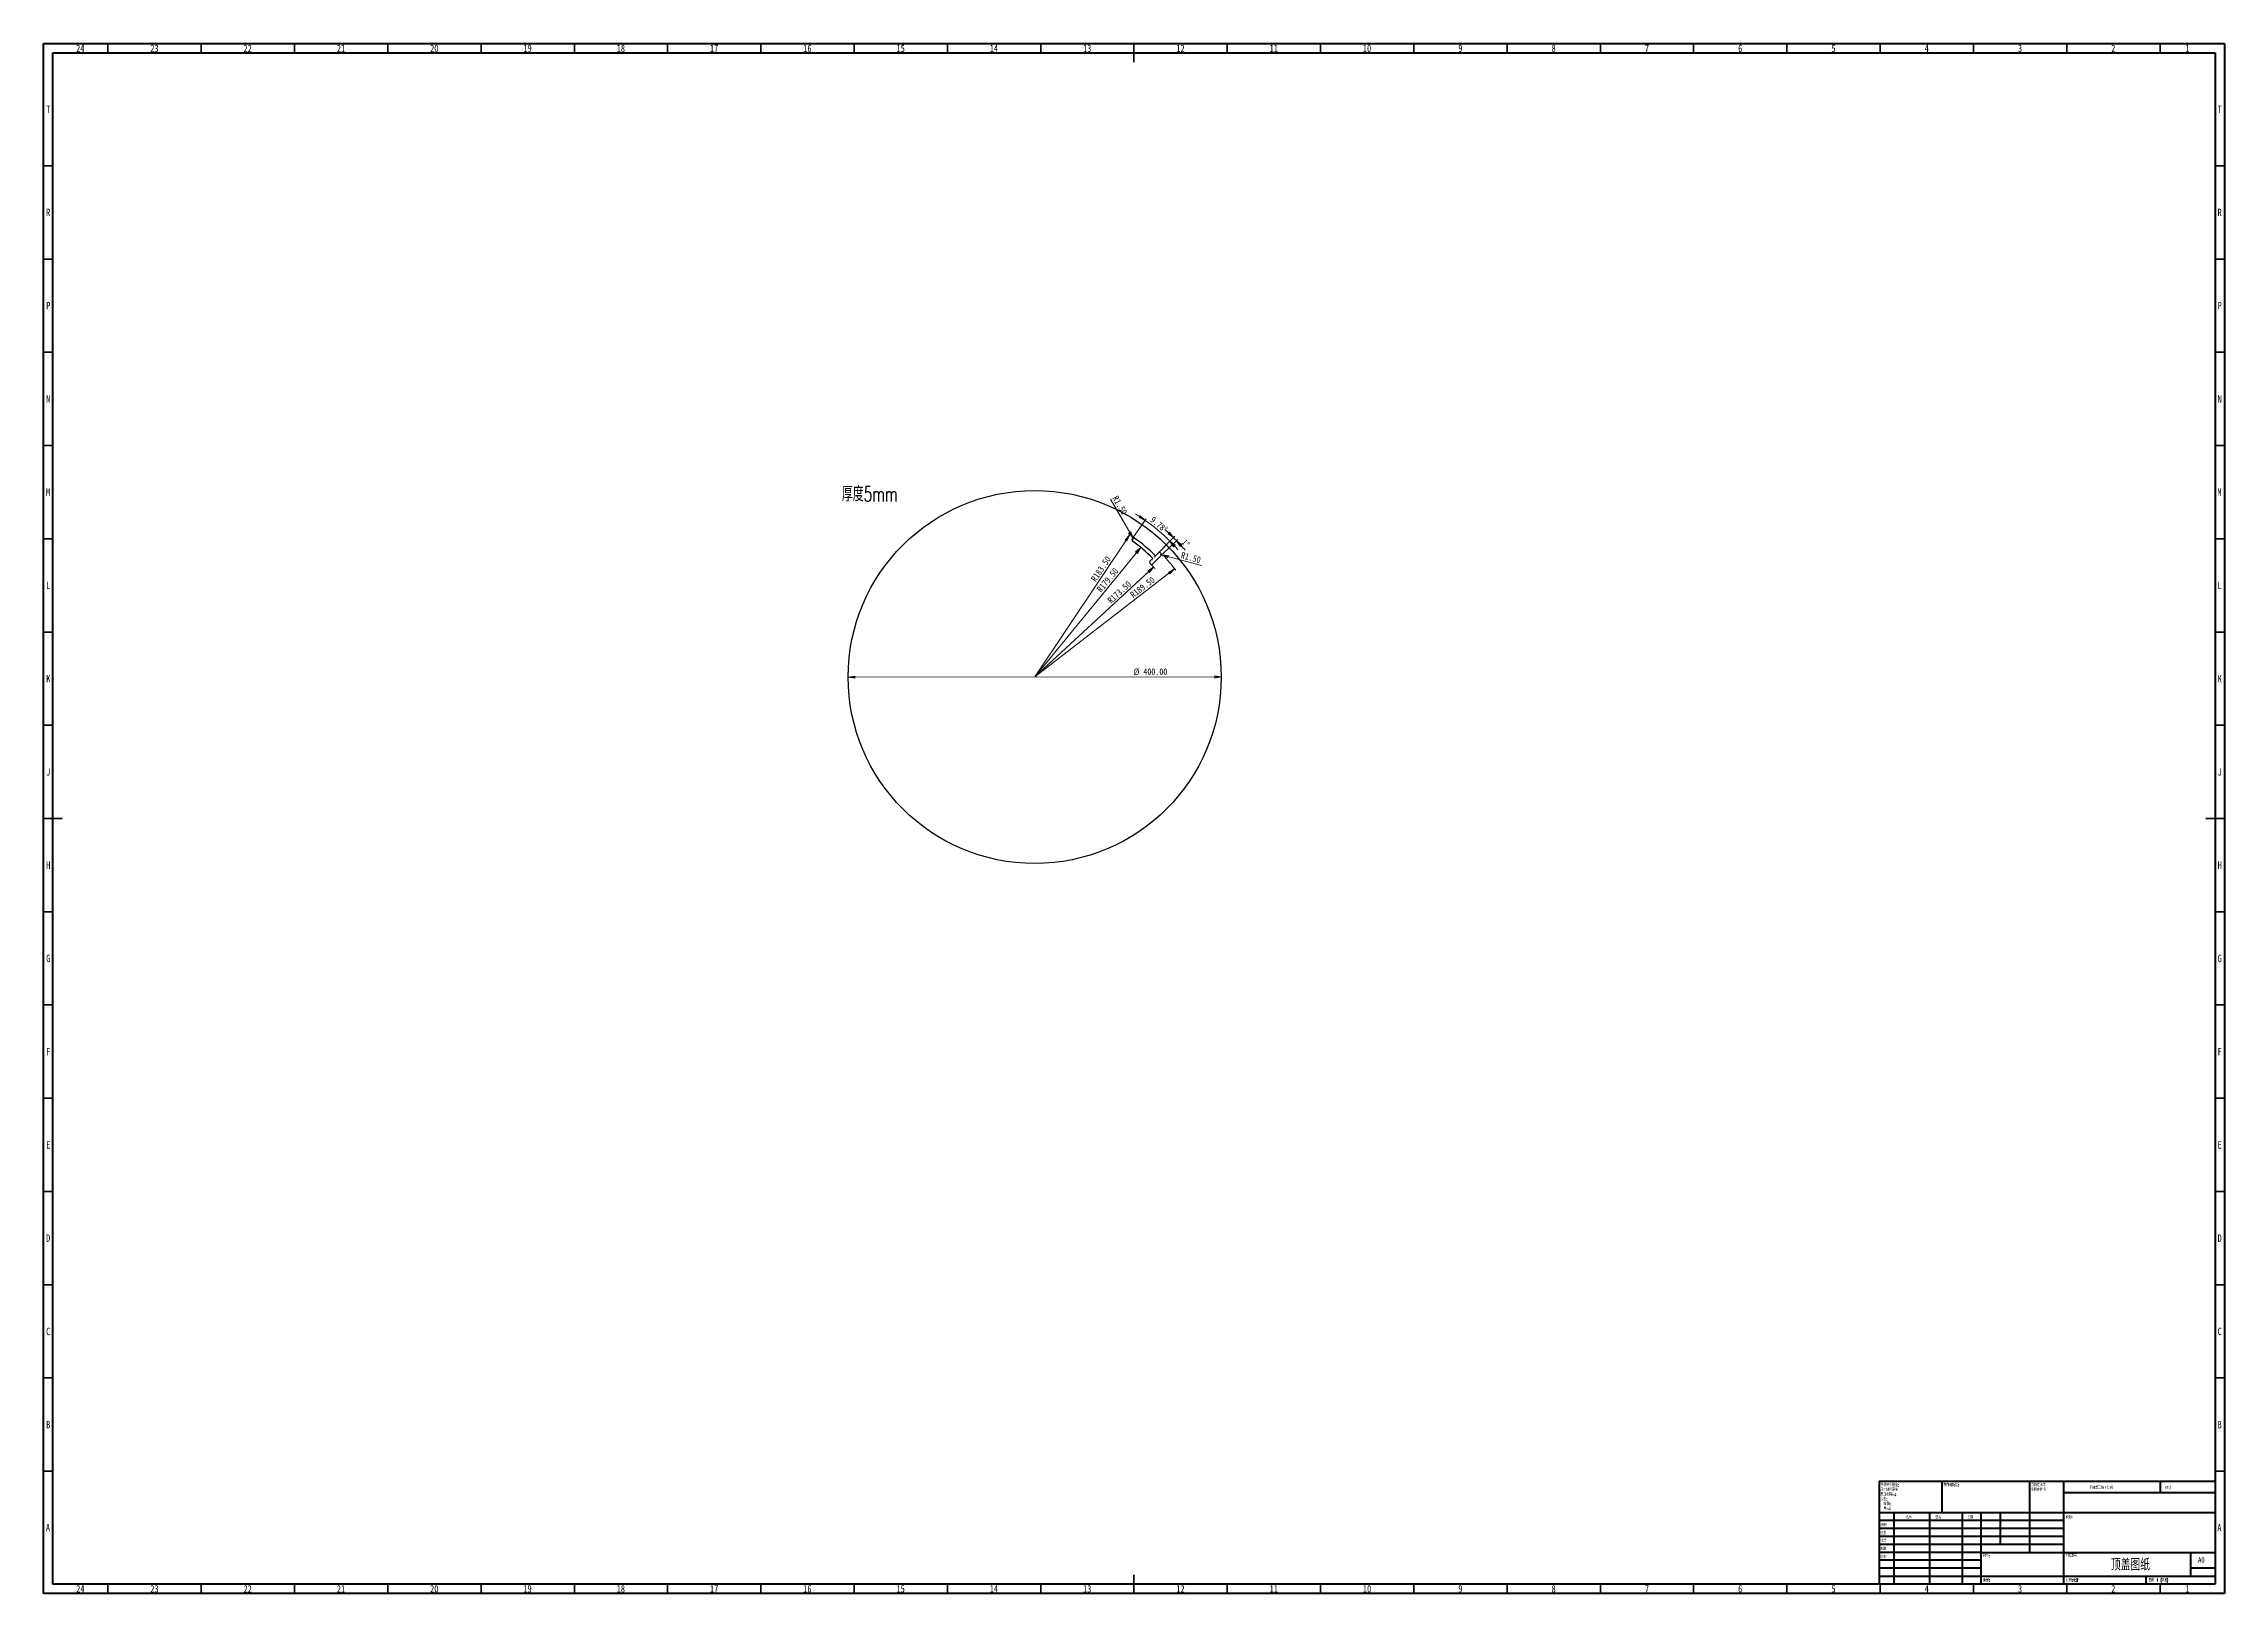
# Model space of a CAD drawing. Header units: millimetres. Extents: x 15 to 1184, y 5 to 836.
import ezdxf

# ---------------------------------------------------------------- set-up
doc = ezdxf.new("R2010")
doc.units = ezdxf.units.MM
doc.styles.add('SLDTEXTSTYLE0', font='TXT', dxfattribs={"width": 0.75})
doc.styles.add('SLDTEXTSTYLE1', font='TXT', dxfattribs={"width": 0.75, "bigfont": 'bigfont'})
doc.styles.add('SLDTEXTSTYLE2', font='TXT', dxfattribs={"width": 0.694444, "bigfont": 'bigfont'})
doc.styles.add('SLDTEXTSTYLE3', font='TXT', dxfattribs={"width": 0.663, "bigfont": 'bigfont'})
doc.dimstyles.new('SLDDIMSTYLE0', dxfattribs={"dimtxt": 3.5, "dimasz": 3.556, "dimexe": 0, "dimexo": 0.0625, "dimgap": 0.875, "dimtad": 1, "dimlfac": 2, "dimrnd": 1e-09, "dimzin": 4, "dimdsep": 46, "dimtxsty": 'SLDTEXTSTYLE0', "dimblk1": 'CLOSED', "dimblk2": 'CLOSED', "dimsah": 1, "dimcen": 0, "dimadec": 0, "dimazin": 1, "dimtfac": 1, "dimtmove": 0, "dimatfit": 3, "dimldrblk": 'CLOSED', "dimfxl": 1, "dimfrac": 2, "dimtolj": 1, "dimtzin": 12, "dimarcsym": 0})
doc.dimstyles.new('SLDDIMSTYLE1', dxfattribs={"dimtxt": 3.5, "dimasz": 3.556, "dimexe": 0, "dimexo": 0.0625, "dimgap": 0.875, "dimtad": 1, "dimlfac": 2, "dimrnd": 1e-09, "dimzin": 4, "dimdsep": 46, "dimtxsty": 'SLDTEXTSTYLE0', "dimblk1": 'CLOSED', "dimblk2": 'CLOSED', "dimsah": 1, "dimcen": 0, "dimadec": 0, "dimazin": 1, "dimtfac": 1, "dimtofl": 0, "dimtmove": 0, "dimatfit": 3, "dimldrblk": 'CLOSED', "dimfxl": 1, "dimfrac": 2, "dimtolj": 1, "dimtzin": 12, "dimarcsym": 0})
doc.dimstyles.new('SLDDIMSTYLE2', dxfattribs={"dimtxt": 3.5, "dimasz": 3.556, "dimexe": 0, "dimexo": 0.0625, "dimgap": 0.875, "dimtad": 1, "dimdec": 4, "dimlfac": 2, "dimzin": 12, "dimdsep": 46, "dimtxsty": 'SLDTEXTSTYLE0', "dimblk1": 'CLOSED', "dimblk2": 'CLOSED', "dimsah": 1, "dimcen": 0.09, "dimazin": 3, "dimtfac": 1, "dimtofl": 0, "dimtmove": 0, "dimatfit": 3, "dimldrblk": 'CLOSED', "dimfxl": 1, "dimfrac": 2, "dimtolj": 1, "dimtzin": 12, "dimarcsym": 0})

# ---------------------------------------------------------------- blocks, each defined once
blk = doc.blocks.new('SW_NOTE_0')
at = {"color": 0, "linetype": 'Continuous', "lineweight": 0, "char_height": 1.5, "attachment_point": 1, "style": 'SLDTEXTSTYLE1'}
for s, insert in [('除非另外指定:', (0, 1.9)), ('尺寸使用毫米', (0, -0.6)), ('表面粗糙度:', (0, -3.1)), ('公差:', (0, -5.6)), ('线性:', (1.7, -8.1)), ('角度:', (1.7, -10.6))]:
    blk.add_mtext(s, dxfattribs=dict(at, insert=insert))
blk = doc.blocks.new('SW_NOTE_0_1')
at = {"color": 0, "linetype": 'Continuous', "lineweight": 0, "char_height": 1.5, "attachment_point": 1, "style": 'SLDTEXTSTYLE1'}
for s, insert in [('将锐边清除', (0, 1.9)), ('毛刺并折断', (0, -0.6))]:
    blk.add_mtext(s, dxfattribs=dict(at, insert=insert))
blk = doc.blocks.new('_Closed')
at = {"color": 0, "linetype": 'ByBlock', "lineweight": -2}
for p, q in [((-1, 0.166667), (0, 0)), ((-1, 0.166667), (-1, -0.166667)), ((0, 0), (-1, -0.166667)), ((0, 0), (-1, 0))]:
    blk.add_line(p, q, dxfattribs=at)
blk = doc.blocks.new('_D')
at = {"color": 7, "linetype": 'Continuous', "lineweight": 0}
blk.add_line((646.3, 496.4), (446.3, 496.3), dxfattribs=at)
at = {"color": 7, "linetype": 'Continuous', "lineweight": 18, "xscale": 3.556, "yscale": 3.556}
for p, rotation in [((446.3, 496.3, -1.2), 180.0380202732), ((646.3, 496.4, -1.2), 0.0380202732)]:
    blk.add_blockref('_Closed', p, dxfattribs=dict(at, rotation=rotation))
at = {"color": 7, "linetype": 'Continuous', "lineweight": 18, "char_height": 3.5, "attachment_point": 1, "rotation": 0.038, "style": 'SLDTEXTSTYLE0'}
for s, insert in [('%%c', (599.2, 500.9)), ('400.00', (604.5, 501))]:
    blk.add_mtext(s, dxfattribs=dict(at, insert=insert))
blk = doc.blocks.new('_D_1')
at = {"color": 7, "linetype": 'Continuous', "lineweight": 0}
blk.add_line((603.1, 565.8), (546.3, 496.4), dxfattribs=at)
at = {"color": 7, "linetype": 'Continuous', "lineweight": 18, "xscale": 3.556, "yscale": 3.556, "rotation": 50.7020768032}
blk.add_blockref('_Closed', (603.1, 565.8, -1.2), dxfattribs=at)
at = {"color": 7, "linetype": 'Continuous', "lineweight": 18, "insert": (579.2, 543.7), "char_height": 3.5, "attachment_point": 1, "rotation": 50.7021, "style": 'SLDTEXTSTYLE0'}
blk.add_mtext('R179.50', dxfattribs=at)
blk = doc.blocks.new('_D_2')
at = {"color": 7, "linetype": 'Continuous', "lineweight": 0}
blk.add_line((597.2, 572.6), (546.3, 496.4), dxfattribs=at)
at = {"color": 7, "linetype": 'Continuous', "lineweight": 18}
blk.add_arc((546.3, 496.4), 91.8, 54.9304, 56.8635, dxfattribs=at)
at = {"color": 7, "linetype": 'Continuous', "lineweight": 18, "xscale": 3.556, "yscale": 3.556, "rotation": 56.2390604973}
blk.add_blockref('_Closed', (597.2, 572.6, -1.2), dxfattribs=at)
at = {"color": 7, "linetype": 'Continuous', "lineweight": 18, "insert": (576.1, 549.1), "char_height": 3.5, "attachment_point": 1, "rotation": 56.2391, "style": 'SLDTEXTSTYLE0'}
blk.add_mtext('R183.50', dxfattribs=at)
blk = doc.blocks.new('_D_3')
at = {"color": 7, "linetype": 'Continuous', "lineweight": 0}
blk.add_line((610, 555.2), (546.3, 496.4), dxfattribs=at)
at = {"color": 7, "linetype": 'Continuous', "lineweight": 18}
blk.add_arc((546.3, 496.4), 86.8, 42.0298, 43.667, dxfattribs=at)
at = {"color": 7, "linetype": 'Continuous', "lineweight": 18, "xscale": 3.556, "yscale": 3.556, "rotation": 42.6902237509}
blk.add_blockref('_Closed', (610, 555.2, -1.2), dxfattribs=at)
at = {"color": 7, "linetype": 'Continuous', "lineweight": 18, "insert": (584.9, 538.1), "char_height": 3.5, "attachment_point": 1, "rotation": 42.6902, "style": 'SLDTEXTSTYLE0'}
blk.add_mtext('R173.50', dxfattribs=at)
blk = doc.blocks.new('_D_4')
at = {"color": 7, "linetype": 'Continuous', "lineweight": 0}
blk.add_line((621.2, 554.3), (546.3, 496.4), dxfattribs=at)
at = {"color": 7, "linetype": 'Continuous', "lineweight": 18}
blk.add_arc((546.3, 496.4), 94.8, 37.1186, 43.7001, dxfattribs=at)
at = {"color": 7, "linetype": 'Continuous', "lineweight": 18, "xscale": 3.556, "yscale": 3.556, "rotation": 37.7232607237}
blk.add_blockref('_Closed', (621.2, 554.3, -1.2), dxfattribs=at)
at = {"color": 7, "linetype": 'Continuous', "lineweight": 18, "insert": (597, 541.3), "char_height": 3.5, "attachment_point": 1, "rotation": 37.7233, "style": 'SLDTEXTSTYLE0'}
blk.add_mtext('R189.50', dxfattribs=at)
blk = doc.blocks.new('_D_5')
at = {"color": 7, "linetype": 'Continuous', "lineweight": 0}
for q in [(586.9, 591.8), (599.4, 570.3)]:
    blk.add_line((599, 570.9), q, dxfattribs=at)
at = {"color": 7, "linetype": 'Continuous', "lineweight": 18, "xscale": 3.556, "yscale": 3.556, "rotation": 300}
blk.add_blockref('_Closed', (599, 570.9, -1.2), dxfattribs=at)
at = {"color": 7, "linetype": 'Continuous', "lineweight": 18, "insert": (590.8, 594), "char_height": 3.5, "attachment_point": 1, "rotation": 300, "style": 'SLDTEXTSTYLE0'}
blk.add_mtext('R1.50', dxfattribs=at)
blk = doc.blocks.new('_D_6')
at = {"color": 7, "linetype": 'Continuous', "lineweight": 0}
for p, q in [((599.3, 571.5), (606.1, 581.1)), ((610.3, 560.7), (619.4, 569.9))]:
    blk.add_line(p, q, dxfattribs=at)
at = {"color": 7, "linetype": 'Continuous', "lineweight": 18}
for start, end in [(54.7781, 58.3697), (45, 54.7781), (41.4084, 45)]:
    blk.add_arc((547.1, 497.6), 101.3, start, end, dxfattribs=at)
at = {"color": 7, "linetype": 'Continuous', "lineweight": 18, "xscale": 3.556, "yscale": 3.556}
for p, rotation in [((605.5, 580.3, -1.2), 325.7837370837), ((618.7, 569.2, -1.2), 133.9944101109)]:
    blk.add_blockref('_Closed', p, dxfattribs=dict(at, rotation=rotation))
at = {"color": 7, "linetype": 'Continuous', "lineweight": 18, "insert": (610.1, 582.7), "char_height": 3.5, "attachment_point": 1, "rotation": 320.5265, "style": 'SLDTEXTSTYLE0'}
blk.add_mtext('9.78°', dxfattribs=at)
blk = doc.blocks.new('_D_7')
at = {"color": 7, "linetype": 'Continuous', "lineweight": 0}
for p, q in [((613.3, 563.7), (621.4, 571.8)), ((614.8, 562.2), (623, 570.1))]:
    blk.add_line(p, q, dxfattribs=at)
at = {"color": 7, "linetype": 'Continuous', "lineweight": 18}
for start, end in [(45, 47.7125), (44, 45), (41.0807, 44)]:
    blk.add_arc((525.8, 476.3), 134.1, start, end, dxfattribs=at)
at = {"color": 7, "linetype": 'Continuous', "lineweight": 18, "xscale": 3.556, "yscale": 3.556}
for p, rotation in [((620.7, 571.1, -1.2), 315.7594671913), ((622.3, 569.4, -1.2), 133.2405328087)]:
    blk.add_blockref('_Closed', p, dxfattribs=dict(at, rotation=rotation))
at = {"color": 7, "linetype": 'Continuous', "lineweight": 18, "insert": (627.3, 570.7), "char_height": 3.5, "attachment_point": 1, "rotation": 312.0319, "style": 'SLDTEXTSTYLE0'}
blk.add_mtext('1°', dxfattribs=at)
blk = doc.blocks.new('_D_8')
at = {"color": 7, "linetype": 'Continuous', "lineweight": 0}
for q in [(613.5, 562), (635.7, 556.1)]:
    blk.add_line((614.3, 561.8), q, dxfattribs=at)
at = {"color": 7, "linetype": 'Continuous', "lineweight": 18, "xscale": 3.556, "yscale": 3.556, "rotation": 165}
blk.add_blockref('_Closed', (614.3, 561.8, -1.2), dxfattribs=at)
at = {"color": 7, "linetype": 'Continuous', "lineweight": 18, "insert": (625.3, 563.5), "char_height": 3.5, "attachment_point": 1, "rotation": 345, "style": 'SLDTEXTSTYLE0'}
blk.add_mtext('R1.50', dxfattribs=at)

msp = doc.modelspace()

# ---------------------------------------------------------------- linework, layer by layer
at = {"color": 7, "linetype": 'Continuous', "lineweight": 70}
for p, q in [((15, 5), (15, 836)), ((15, 836), (1184, 836)), ((20, 10), (20, 831)), ((20, 831), (1179, 831)), ((1179, 831), (1179, 10)), ((1184, 836), (1184, 5)), ((1184, 5), (15, 5)), ((1179, 10), (20, 10))]:
    msp.add_line(p, q, dxfattribs=at)
at = {"color": 7, "linetype": 'Continuous', "lineweight": 35}
for p, q in [((49.5, 831), (49.5, 836)), ((99.5, 831), (99.5, 836)), ((149.5, 831), (149.5, 836)), ((199.5, 831), (199.5, 836)), ((249.5, 831), (249.5, 836)), ((299.5, 831), (299.5, 836)), ((349.5, 831), (349.5, 836)), ((399.5, 831), (399.5, 836)), ((449.5, 831), (449.5, 836)), ((499.5, 831), (499.5, 836)), ((549.5, 831), (549.5, 836)), ((599.5, 836), (599.5, 826)), ((599.5, 831), (599.5, 836)), ((649.5, 831), (649.5, 836)), ((699.5, 831), (699.5, 836)), ((749.5, 831), (749.5, 836)), ((799.5, 831), (799.5, 836)), ((849.5, 831), (849.5, 836)), ((899.5, 831), (899.5, 836)), ((949.5, 831), (949.5, 836)), ((999.5, 831), (999.5, 836)), ((1049.5, 831), (1049.5, 836)), ((1099.5, 831), (1099.5, 836)), ((1149.5, 831), (1149.5, 836)), ((20, 770.5), (15, 770.5)), ((1179, 770.5), (1184, 770.5)), ((20, 720.5), (15, 720.5)), ((1179, 720.5), (1184, 720.5)), ((20, 670.5), (15, 670.5)), ((1179, 670.5), (1184, 670.5)), ((20, 620.5), (15, 620.5)), ((1179, 620.5), (1184, 620.5)), ((20, 570.5), (15, 570.5)), ((1179, 570.5), (1184, 570.5)), ((20, 520.5), (15, 520.5)), ((1179, 520.5), (1184, 520.5)), ((20, 470.5), (15, 470.5)), ((1179, 470.5), (1184, 470.5)), ((15, 420.5), (25, 420.5)), ((20, 420.5), (15, 420.5)), ((1184, 420.5), (1174, 420.5)), ((1179, 420.5), (1184, 420.5)), ((20, 370.5), (15, 370.5)), ((1179, 370.5), (1184, 370.5)), ((20, 320.5), (15, 320.5)), ((1179, 320.5), (1184, 320.5)), ((20, 270.5), (15, 270.5)), ((1179, 270.5), (1184, 270.5)), ((20, 220.5), (15, 220.5)), ((1179, 220.5), (1184, 220.5)), ((20, 170.5), (15, 170.5)), ((1179, 170.5), (1184, 170.5)), ((20, 120.5), (15, 120.5)), ((1179, 120.5), (1184, 120.5)), ((20, 70.5), (15, 70.5)), ((1179, 70.5), (1184, 70.5)), ((599.5, 5), (599.5, 15)), ((49.5, 10), (49.5, 5)), ((99.5, 10), (99.5, 5)), ((149.5, 10), (149.5, 5)), ((199.5, 10), (199.5, 5)), ((249.5, 10), (249.5, 5)), ((299.5, 10), (299.5, 5)), ((349.5, 10), (349.5, 5)), ((399.5, 10), (399.5, 5)), ((449.5, 10), (449.5, 5)), ((499.5, 10), (499.5, 5)), ((549.5, 10), (549.5, 5)), ((599.5, 10), (599.5, 5)), ((649.5, 10), (649.5, 5)), ((699.5, 10), (699.5, 5)), ((749.5, 10), (749.5, 5)), ((799.5, 10), (799.5, 5)), ((849.5, 10), (849.5, 5)), ((899.5, 10), (899.5, 5)), ((949.5, 10), (949.5, 5)), ((999.5, 10), (999.5, 5)), ((1049.5, 10), (1049.5, 5)), ((1099.5, 10), (1099.5, 5)), ((1149.5, 10), (1149.5, 5))]:
    msp.add_line(p, q, dxfattribs=at)
at = {"color": 7, "linetype": 'Continuous', "lineweight": 25}
for p, q in [((598.742649, 570.692148), (598.454267, 570.283671)), ((609.375603, 556.956279), (614.051383, 561.471627)), ((612.551054, 562.998373), (610.960763, 561.408082)), ((609.546544, 559.993863), (607.95479, 558.402109))]:
    msp.add_line(p, q, dxfattribs=at)
at = {"color": 7, "linetype": 'Continuous', "lineweight": 50}
for p, q in [((999, 65.25), (1179, 65.25)), ((999, 65.25), (999, 10)), ((1032.8, 48.25), (1032.8, 65.25)), ((1079.6, 65.25), (1079.6, 27)), ((1097.8, 65.25), (1097.8, 10)), ((1179, 58.875), (1097.8, 58.875)), ((1149.8, 58.875), (1149.8, 65.25)), ((1179, 48.25), (999, 48.25)), ((1006.8, 48.25), (1006.8, 10)), ((1025.990952, 48.25), (1025.990952, 10)), ((1043.398926, 48.25), (1043.398926, 10)), ((1053.6, 10), (1053.6, 48.25)), ((1064, 31.25), (1064, 48.25)), ((1097.8, 44), (999, 44)), ((1097.8, 39.75), (999, 39.75)), ((1097.8, 35.5), (999, 35.5)), ((1097.8, 31.25), (999, 31.25)), ((1053.6, 27), (999, 27)), ((1053.6, 27), (1179, 27)), ((1166, 14.25), (1166, 27)), ((1053.6, 22.749928), (999, 22.749928)), ((1053.6, 18.5), (999, 18.5)), ((999, 14.25), (1179, 14.25)), ((1142, 10), (1142, 14.25)), ((1179, 18.5), (1166, 18.5))]:
    msp.add_line(p, q, dxfattribs=at)
at = {"color": 7, "linetype": 'Continuous', "lineweight": 25}
msp.add_circle((546.260733, 496.354499), 100, dxfattribs=at)
for centre, radius, start, end in [((599.066961, 569.851113), 0.75, 144.778147195, 234.303314857), ((546.260733, 496.354499), 89.75, 45.159598478, 54.303314857), ((599.355343, 570.25959), 0.75, 54.305923885, 144.778147195), ((546.260733, 496.354499), 91.75, 45.156119483, 54.305923885), ((613.081384, 562.468043), 0.75, 44.695233778, 135), ((546.260733, 496.354499), 94.75, 44.304766222, 44.695233778), ((613.530389, 562.011132), 0.75, 314, 44.304766222), ((608.48512, 557.871779), 0.75, 135, 224.672593764), ((546.260733, 496.354499), 86.75, 44.327406236, 44.672593764), ((608.854609, 557.495784), 0.75, 224.327406236, 314)]:
    msp.add_arc(centre, radius, start, end, dxfattribs=at)

# ---------------------------------------------------------------- block references
at = {"color": 7, "linetype": 'Continuous', "lineweight": 0}
for name, p in [('SW_NOTE_0', (999.593669, 61.98737)), ('SW_NOTE_0_1', (1080.309216, 62.06949))]:
    msp.add_blockref(name, p, dxfattribs=at)

# ---------------------------------------------------------------- texts
for s, insert, char_height, attachment_point, style in [('24', (34.670074, 835.462055), 3.96875, 2, 'SLDTEXTSTYLE0'), ('23', (74.420074, 835.462055), 3.96875, 2, 'SLDTEXTSTYLE0'), ('22', (124.420074, 835.462055), 3.96875, 2, 'SLDTEXTSTYLE0'), ('21', (174.420074, 835.462055), 3.96875, 2, 'SLDTEXTSTYLE0'), ('20', (224.420074, 835.462055), 3.96875, 2, 'SLDTEXTSTYLE0'), ('19', (274.420074, 835.462055), 3.96875, 2, 'SLDTEXTSTYLE0'), ('18', (324.420074, 835.462055), 3.96875, 2, 'SLDTEXTSTYLE0'), ('17', (374.420074, 835.462055), 3.96875, 2, 'SLDTEXTSTYLE0'), ('16', (424.420074, 835.462055), 3.96875, 2, 'SLDTEXTSTYLE0'), ('15', (474.420074, 835.462055), 3.96875, 2, 'SLDTEXTSTYLE0'), ('14', (524.420074, 835.462055), 3.96875, 2, 'SLDTEXTSTYLE0'), ('13', (574.420074, 835.462055), 3.96875, 2, 'SLDTEXTSTYLE0'), ('12', (624.420074, 835.462055), 3.96875, 2, 'SLDTEXTSTYLE0'), ('11', (674.420074, 835.462055), 3.96875, 2, 'SLDTEXTSTYLE0'), ('10', (724.420074, 835.462055), 3.96875, 2, 'SLDTEXTSTYLE0'), ('9', (774.460037, 835.462055), 3.96875, 2, 'SLDTEXTSTYLE0'), ('8', (824.460037, 835.462055), 3.96875, 2, 'SLDTEXTSTYLE0'), ('7', (874.460037, 835.462055), 3.96875, 2, 'SLDTEXTSTYLE0'), ('6', (924.460037, 835.462055), 3.96875, 2, 'SLDTEXTSTYLE0'), ('5', (974.460037, 835.462055), 3.96875, 2, 'SLDTEXTSTYLE0'), ('4', (1024.460037, 835.462055), 3.96875, 2, 'SLDTEXTSTYLE0'), ('3', (1074.460037, 835.462055), 3.96875, 2, 'SLDTEXTSTYLE0'), ('2', (1124.460037, 835.462055), 3.96875, 2, 'SLDTEXTSTYLE0'), ('1', (1164.210037, 835.462055), 3.96875, 2, 'SLDTEXTSTYLE0'), ('T', (17.488057, 802.712055), 3.96875, 2, 'SLDTEXTSTYLE0'), ('T', (1181.488057, 802.712055), 3.96875, 2, 'SLDTEXTSTYLE0'), ('R', (17.444419, 747.462055), 3.96875, 2, 'SLDTEXTSTYLE0'), ('R', (1181.444419, 747.462055), 3.96875, 2, 'SLDTEXTSTYLE0'), ('P', (17.484842, 697.462055), 3.96875, 2, 'SLDTEXTSTYLE0'), ('P', (1181.484842, 697.462055), 3.96875, 2, 'SLDTEXTSTYLE0'), ('N', (17.463712, 647.462055), 3.96875, 2, 'SLDTEXTSTYLE0'), ('N', (1181.463712, 647.462055), 3.96875, 2, 'SLDTEXTSTYLE0'), ('M', (17.361737, 597.462055), 3.96875, 2, 'SLDTEXTSTYLE0'), ('厚度5mm', (442.931426, 598.540656), 8, 1, 'SLDTEXTSTYLE3'), ('M', (1181.361737, 597.462055), 3.96875, 2, 'SLDTEXTSTYLE0'), ('L', (17.454525, 547.462055), 3.96875, 2, 'SLDTEXTSTYLE0'), ('L', (1181.454525, 547.462055), 3.96875, 2, 'SLDTEXTSTYLE0'), ('K', (17.488516, 497.462055), 3.96875, 2, 'SLDTEXTSTYLE0'), ('K', (1181.488516, 497.462055), 3.96875, 2, 'SLDTEXTSTYLE0'), ('J', (17.46509, 447.462055), 3.96875, 2, 'SLDTEXTSTYLE0'), ('J', (1181.46509, 447.462055), 3.96875, 2, 'SLDTEXTSTYLE0'), ('H', (17.490354, 397.462055), 3.96875, 2, 'SLDTEXTSTYLE0'), ('H', (1181.490354, 397.462055), 3.96875, 2, 'SLDTEXTSTYLE0'), ('G', (17.486679, 347.462055), 3.96875, 2, 'SLDTEXTSTYLE0'), ('G', (1181.486679, 347.462055), 3.96875, 2, 'SLDTEXTSTYLE0'), ('F', (17.45774, 297.462055), 3.96875, 2, 'SLDTEXTSTYLE0'), ('F', (1181.45774, 297.462055), 3.96875, 2, 'SLDTEXTSTYLE0'), ('E', (17.507809, 247.462055), 3.96875, 2, 'SLDTEXTSTYLE0'), ('E', (1181.507809, 247.462055), 3.96875, 2, 'SLDTEXTSTYLE0'), ('D', (17.452687, 197.462055), 3.96875, 2, 'SLDTEXTSTYLE0'), ('D', (1181.452687, 197.462055), 3.96875, 2, 'SLDTEXTSTYLE0'), ('C', (17.458659, 147.462055), 3.96875, 2, 'SLDTEXTSTYLE0'), ('C', (1181.458659, 147.462055), 3.96875, 2, 'SLDTEXTSTYLE0'), ('B', (17.470602, 97.462055), 3.96875, 2, 'SLDTEXTSTYLE0'), ('B', (1181.470602, 97.462055), 3.96875, 2, 'SLDTEXTSTYLE0'), ('表面粗糙度:', (1033.371292, 63.919272), 1.5, 1, 'SLDTEXTSTYLE1'), ('不调整工程图比例', (1111.614641, 62.532994), 1.5, 1, 'SLDTEXTSTYLE1'), ('修订', (1152.327582, 62.334909), 1.5, 1, 'SLDTEXTSTYLE1'), ('A', (17.339688, 42.212055), 3.96875, 2, 'SLDTEXTSTYLE0'), ('检查', (999.623583, 38.154407), 1.5, 1, 'SLDTEXTSTYLE1'), ('绘制', (999.684668, 42.429715), 1.5, 1, 'SLDTEXTSTYLE1'), ('名称', (1013.322239, 46.501483), 1.5, 1, 'SLDTEXTSTYLE1'), ('签名', (1029.033588, 46.561756), 1.5, 1, 'SLDTEXTSTYLE1'), ('日期', (1046.214702, 46.576179), 1.5, 1, 'SLDTEXTSTYLE1'), ('标题:', (1098.956187, 46.576179), 1.5, 1, 'SLDTEXTSTYLE1'), ('A', (1181.339688, 42.212055), 3.96875, 2, 'SLDTEXTSTYLE0'), ('批准', (999.62163, 34.17683), 1.5, 1, 'SLDTEXTSTYLE1'), ('验检', (999.676855, 25.349649), 1.5, 1, 'SLDTEXTSTYLE1'), ('制造', (999.682194, 29.733705), 1.5, 1, 'SLDTEXTSTYLE1'), ('材料:', (1054.645862, 25.986056), 1.5, 1, 'SLDTEXTSTYLE1'), ('工程图号', (1098.628654, 25.986056), 1.5, 1, 'SLDTEXTSTYLE1'), ('顶盖图纸', (1133.622259, 23.606911), 6.35, 2, 'SLDTEXTSTYLE1'), ('A0', (1169.871156, 24.406389), 2.9104167, 1, 'SLDTEXTSTYLE0'), ('重量:', (1054.617811, 12.949312), 1.4986, 1, 'SLDTEXTSTYLE1'), ('比例:1:2', (1099.073966, 12.900087), 1.5, 1, 'SLDTEXTSTYLE1'), ('图纸 1 (共1)', (1143.478294, 12.900087), 1.5, 1, 'SLDTEXTSTYLE2'), ('24', (34.670074, 9.462055), 3.96875, 2, 'SLDTEXTSTYLE0'), ('23', (74.420074, 9.462055), 3.96875, 2, 'SLDTEXTSTYLE0'), ('22', (124.420074, 9.462055), 3.96875, 2, 'SLDTEXTSTYLE0'), ('21', (174.420074, 9.462055), 3.96875, 2, 'SLDTEXTSTYLE0'), ('20', (224.420074, 9.462055), 3.96875, 2, 'SLDTEXTSTYLE0'), ('19', (274.420074, 9.462055), 3.96875, 2, 'SLDTEXTSTYLE0'), ('18', (324.420074, 9.462055), 3.96875, 2, 'SLDTEXTSTYLE0'), ('17', (374.420074, 9.462055), 3.96875, 2, 'SLDTEXTSTYLE0'), ('16', (424.420074, 9.462055), 3.96875, 2, 'SLDTEXTSTYLE0'), ('15', (474.420074, 9.462055), 3.96875, 2, 'SLDTEXTSTYLE0'), ('14', (524.420074, 9.462055), 3.96875, 2, 'SLDTEXTSTYLE0'), ('13', (574.420074, 9.462055), 3.96875, 2, 'SLDTEXTSTYLE0'), ('12', (624.420074, 9.462055), 3.96875, 2, 'SLDTEXTSTYLE0'), ('11', (674.420074, 9.462055), 3.96875, 2, 'SLDTEXTSTYLE0'), ('10', (724.420074, 9.462055), 3.96875, 2, 'SLDTEXTSTYLE0'), ('9', (774.460037, 9.462055), 3.96875, 2, 'SLDTEXTSTYLE0'), ('8', (824.460037, 9.462055), 3.96875, 2, 'SLDTEXTSTYLE0'), ('7', (874.460037, 9.462055), 3.96875, 2, 'SLDTEXTSTYLE0'), ('6', (924.460037, 9.462055), 3.96875, 2, 'SLDTEXTSTYLE0'), ('5', (974.460037, 9.462055), 3.96875, 2, 'SLDTEXTSTYLE0'), ('4', (1024.460037, 9.462055), 3.96875, 2, 'SLDTEXTSTYLE0'), ('3', (1074.460037, 9.462055), 3.96875, 2, 'SLDTEXTSTYLE0'), ('2', (1124.460037, 9.462055), 3.96875, 2, 'SLDTEXTSTYLE0'), ('1', (1164.210037, 9.462055), 3.96875, 2, 'SLDTEXTSTYLE0')]:
    msp.add_mtext(s, dxfattribs=dict(at, insert=insert, char_height=char_height, attachment_point=attachment_point, style=style))

# ---------------------------------------------------------------- dimensions: what is measured, and where the dimension line sits
at = {"color": 7, "linetype": 'Continuous', "lineweight": 18}
for center, mpoint, picture, middle in [((599.355343, 570.25959), (598.980343, 570.909109), '_D_5', (589.817715, 586.779273)), ((546.260733, 496.354499), (597.248867, 572.632102), '_D_2', (584.609741, 553.724124)), ((546.260733, 496.354499), (603.104149, 565.808718), '_D_1', (588.104272, 547.481092)), ((546.260733, 496.354499), (621.205634, 554.327116), '_D_4', (606.509028, 542.958757)), ((613.530389, 562.011132), (614.254833, 561.817017), '_D_8', (630.135589, 557.561795)), ((546.260733, 496.354499), (610.024612, 555.173971), '_D_3', (594.260772, 540.632498))]:
    dim = msp.add_radius_dim(center=center, mpoint=mpoint, dimstyle='SLDDIMSTYLE1', dxfattribs=at)
    dim.commit()
    dim.dimension.update_dxf_attribs({"geometry": picture, "text_midpoint": middle, "dimtype": 164})
for base, line1, line2, picture, middle in [((612.351022, 575.003595), ((598.742649, 570.692148), (598.454267, 570.283671)), ((609.546544, 559.993863), (607.95479, 558.402109)), '_D_6', (611.485398, 575.724606)), ((621.477507, 570.269816), ((609.375603, 556.956279), (614.051383, 561.471627)), ((612.551054, 562.998373), (610.960763, 561.408082)), '_D_7', (625.436578, 566.063543))]:
    dim = msp.add_angular_dim_2l(base=base, line1=line1, line2=line2, dimstyle='SLDDIMSTYLE2', dxfattribs=at)
    dim.commit()
    dim.dimension.update_dxf_attribs({"geometry": picture, "text_midpoint": middle, "dimtype": 162})
dim = msp.add_diameter_dim_2p(p1=(646.260711, 496.420857), p2=(446.260756, 496.288141), dimstyle='SLDDIMSTYLE0', dxfattribs=at)
dim.commit()
dim.dimension.update_dxf_attribs({"geometry": '_D', "text_midpoint": (609.045242, 496.396171), "dimtype": 163})

doc.saveas('drawing.dxf')
